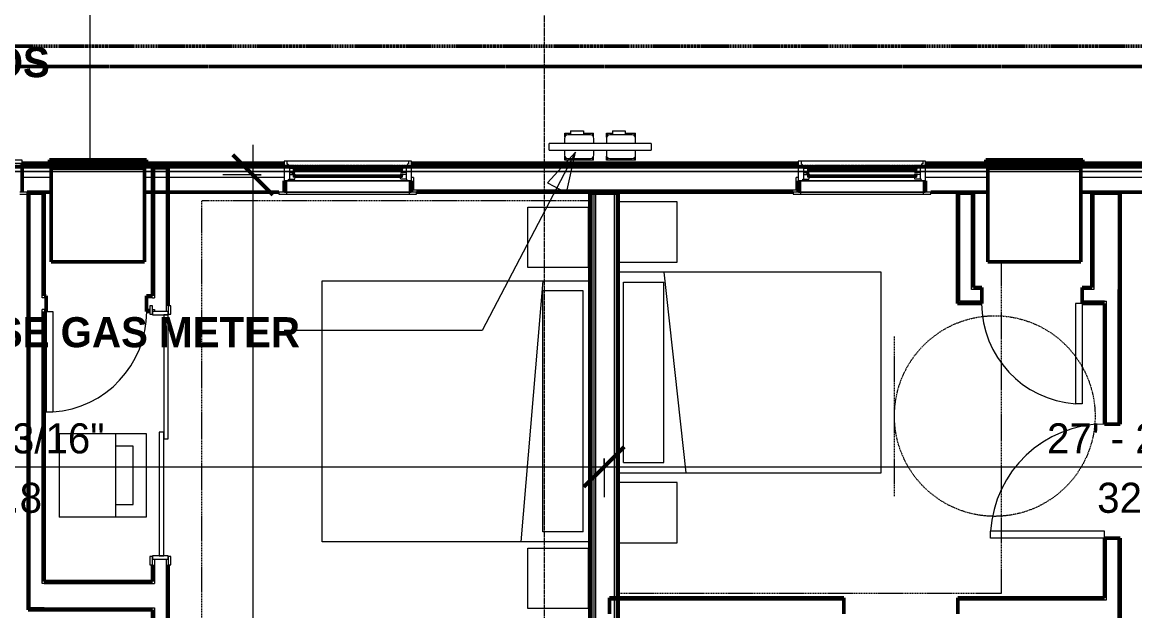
# Model space of a CAD drawing. Header units: inches. Extents: x -4266 to -1814, y 9706 to 12441.
# Drawn here: x -3637.5 to -3304.8, y 11955.9 to 12131.8 of the extents above; entities that cross this region are included whole.
import ezdxf

# ---------------------------------------------------------------- set-up
doc = ezdxf.new("R2010")
doc.units = ezdxf.units.IN
doc.header["$MEASUREMENT"] = 0
for name, pattern in [('Dash', [0.25, 0.125, -0.125]), ('Dash 1_16_', [0.125, 0.0625, -0.0625]), ('Double Dash 3_8_', [1, 0.375, -0.125, 0.125, -0.125, 0.125, -0.125]), ('Grid Line 1_2_', [0.875, 0.5, -0.125, 0.125, -0.125])]:
    doc.linetypes.add(name, pattern=pattern)
for name, color, linetype, lineweight in [('A-ANNO-DIMS', 211, 'Continuous', 9), ('A-ANNO-DIMS-96', 211, 'Continuous', 9), ('A-ANNO-NOTE', 131, 'Continuous', 9), ('A-DOOR-1', 7, 'Continuous', 9), ('A-DOOR-2', 50, 'Continuous', 20), ('A-DOOR-FRAM-1', 50, 'Continuous', 20), ('A-DOOR-FRAM-2', 7, 'Continuous', 9), ('A-FLOR-2', 10, 'Continuous', 13), ('A-GENM-2', 7, 'Continuous', 9), ('A-GENM-3', 250, 'Continuous', 50), ('A-GENM-HDLN-1', 7, 'Dash', 9), ('A-GLAZ-1', 7, 'Continuous', 9), ('A-GLAZ-2', 50, 'Continuous', 20), ('A-WALL', 113, 'Continuous', 13), ('A-WALL-3', 250, 'Continuous', 50), ('A-WALL-4', 10, 'Continuous', 13), ('C-PROP-LINE-1', 250, 'Double Dash 3_8_', 50), ('C-PROP-LINE-2', 91, 'Dash 1_16_', 50), ('G-ANNO-TEXT', 231, 'Continuous', 9), ('I-FURN-1', 7, 'Continuous', 9), ('I-FURN-HDLN-1', 7, 'Dash', 9), ('I-WALL-3', 2, 'Continuous', 50), ('P-SANR-FIXT-2', 7, 'Continuous', 9), ('Q-SPCQ-2', 7, 'Continuous', 9), ('S-GRID-1', 1, 'Grid Line 1_2_', 9)]:
    doc.layers.add(name, color=color, linetype=linetype, lineweight=lineweight)
doc.styles.add('Century Gothic', font='ufonts.com_century-gothic.ttf', dxfattribs={"height": 9})
doc.styles.add('Century Gothic_B', font='GOTHICB.TTF', dxfattribs={"height": 9})
doc.dimstyles.new('OD__1_16__Tol__', dxfattribs={"dimscale": 12, "dimtxt": 9.397514, "dimasz": 1, "dimexe": 0.75, "dimexo": 0.5, "dimgap": 0.125, "dimtad": 1, "dimdec": 4, "dimrnd": 0.0625, "dimzin": 3, "dimdsep": 46, "dimlunit": 4, "dimtxsty": 'Century Gothic', "dimblk1": 'OBLIQUE', "dimblk2": 'OBLIQUE', "dimsah": 1, "dimcen": 0.09, "dimdle": 0.75, "dimazin": 0, "dimtfac": 1, "dimtdec": 4, "dimtix": 1, "dimtmove": 0, "dimatfit": 3, "dimfxl": 1, "dimtvp": 1, "dimtfill": 1, "dimfrac": 2, "dimtolj": 1, "dimtzin": 0, "dimarcsym": 2})

# ---------------------------------------------------------------- blocks, each defined once
blk = doc.blocks.new('DIMBLOCK18-FLOOR PLAN - 1ST FLOOR')
at = {"layer": 'A-ANNO-DIMS-96', "lineweight": 50}
for p, q in [((-4038.48, 12087.19), (-4044.48, 12093.19)), ((-4038.48, 12087.19), (-4032.48, 12081.19)), ((-4038.48, 11782.99), (-4044.48, 11788.99)), ((-4038.48, 11782.99), (-4032.48, 11776.99))]:
    blk.add_line(p, q, dxfattribs=at)
at = {"layer": 'A-ANNO-DIMS-96'}
for p, q in [((-2526.32, 12087.19), (-4047.48, 12087.19)), ((-4038.48, 11782.99), (-4038.48, 12087.19)), ((-4038.48, 12087.19), (-2526.32, 12087.19)), ((-3753.32, 11782.99), (-4047.48, 11782.99)), ((-4038.48, 11782.99), (-3753.32, 11782.99))]:
    blk.add_line(p, q, dxfattribs=at)
at = {"layer": 'A-ANNO-DIMS-96', "color": 0, "char_height": 9, "attachment_point": 1, "rotation": 90, "line_spacing_factor": 0.984502, "style": 'Century Gothic', "bg_fill": 3, "box_fill_scale": 1.25, "bg_fill_color": 256, "bg_fill_true_color": 13158600, "bg_fill_transparency": 0}
for s, insert, width in [('25\' - 4 3/16"', (-4051.52, 11900.86), 82.1611), ('304.2', (-4033.75, 11919.35), 37.7691)]:
    blk.add_mtext(s, dxfattribs=dict(at, insert=insert, width=width))
blk = doc.blocks.new('_Oblique')
at = {"color": 0, "linetype": 'ByBlock', "lineweight": -2}
blk.add_line((-0.5, -0.5), (0.5, 0.5), dxfattribs=at)
blk = doc.blocks.new('DIMBLOCK21-FLOOR PLAN - 1ST FLOOR')
at = {"layer": 'A-ANNO-DIMS-96'}
for p, q in [((-3568.52, 12095.19), (-3568.52, 11270.79)), ((-3566.04, 12086.19), (-3577.52, 12086.19)), ((-3568.52, 12086.19), (-3566.04, 12086.19)), ((-3566.04, 11279.79), (-3577.52, 11279.79)), ((-3568.52, 11279.79), (-3566.04, 11279.79))]:
    blk.add_line(p, q, dxfattribs=at)
at = {"layer": 'A-ANNO-DIMS-96', "lineweight": 50}
for p, q in [((-3568.52, 12086.19), (-3574.52, 12092.19)), ((-3568.52, 12086.19), (-3562.52, 12080.19)), ((-3568.52, 11279.79), (-3574.52, 11285.79)), ((-3568.52, 11279.79), (-3562.52, 11273.79))]:
    blk.add_line(p, q, dxfattribs=at)
at = {"layer": 'A-ANNO-DIMS-96', "color": 0, "char_height": 9, "attachment_point": 1, "rotation": 90, "line_spacing_factor": 0.984502, "style": 'Century Gothic', "bg_fill": 3, "box_fill_scale": 1.25, "bg_fill_color": 256, "bg_fill_true_color": 13158600, "bg_fill_transparency": 0}
for s, insert, width in [('67\' - 2 3/8"', (-3581.56, 11652.26), 73.7481), ('806.4', (-3563.79, 11667.25), 37.7691)]:
    blk.add_mtext(s, dxfattribs=dict(at, insert=insert, width=width))
blk = doc.blocks.new('DIMBLOCK32-FLOOR PLAN - 1ST FLOOR')
at = {"layer": 'A-ANNO-DIMS-96', "lineweight": 50}
for p, q in [((-3828.32, 11998.88), (-3822.32, 12004.88)), ((-3463.52, 11998.88), (-3457.52, 12004.88)), ((-3828.32, 11998.88), (-3834.32, 11992.88)), ((-3463.52, 11998.88), (-3469.52, 11992.88))]:
    blk.add_line(p, q, dxfattribs=at)
at = {"layer": 'A-ANNO-DIMS-96'}
for p, q in [((-3828.32, 12001.37), (-3828.32, 11989.88)), ((-3828.32, 11998.88), (-3828.32, 12001.37)), ((-3463.52, 12001.37), (-3463.52, 11989.88)), ((-3463.52, 11998.88), (-3463.52, 12001.37)), ((-3837.32, 11998.88), (-3463.52, 11998.88))]:
    blk.add_line(p, q, dxfattribs=at)
at = {"layer": 'A-ANNO-DIMS-96', "color": 0, "char_height": 9, "attachment_point": 1, "line_spacing_factor": 0.984502, "style": 'Century Gothic', "bg_fill": 3, "box_fill_scale": 1.25, "bg_fill_color": 256, "bg_fill_true_color": 13158600, "bg_fill_transparency": 0}
for s, insert, width in [('30\' - 4 13/16"', (-3683.66, 12011.92), 90.5741), ('364.8', (-3661.66, 11994.15), 37.7691)]:
    blk.add_mtext(s, dxfattribs=dict(at, insert=insert, width=width))
blk = doc.blocks.new('DIMBLOCK33-FLOOR PLAN - 1ST FLOOR')
at = {"layer": 'A-ANNO-DIMS-96', "lineweight": 50}
for p, q in [((-3463.52, 11998.88), (-3457.52, 12004.88)), ((-3137.12, 11998.88), (-3131.12, 12004.88)), ((-3463.52, 11998.88), (-3469.52, 11992.88)), ((-3137.12, 11998.88), (-3143.12, 11992.88))]:
    blk.add_line(p, q, dxfattribs=at)
at = {"layer": 'A-ANNO-DIMS-96'}
for p, q in [((-3463.52, 12001.37), (-3463.52, 11989.88)), ((-3463.52, 11998.88), (-3463.52, 12001.37)), ((-3137.12, 12001.37), (-3137.12, 11989.88)), ((-3137.12, 11998.88), (-3137.12, 12001.37)), ((-3463.52, 11998.88), (-3137.12, 11998.88))]:
    blk.add_line(p, q, dxfattribs=at)
at = {"layer": 'A-ANNO-DIMS-96', "color": 0, "char_height": 9, "attachment_point": 1, "line_spacing_factor": 0.984502, "style": 'Century Gothic', "bg_fill": 3, "box_fill_scale": 1.25, "bg_fill_color": 256, "bg_fill_true_color": 13158600, "bg_fill_transparency": 0}
for s, insert, width in [('27\' - 2 3/8"', (-3331.05, 12011.92), 73.7481), ('326.4', (-3316.06, 11994.15), 37.7691)]:
    blk.add_mtext(s, dxfattribs=dict(at, insert=insert, width=width))

msp = doc.modelspace()

# ---------------------------------------------------------------- linework, layer by layer
at = {"layer": 'A-GENM-2'}
msp.add_line((-3449.44346, 12095.63078), (-3479.94222, 12095.63078), dxfattribs=at)
at = {"layer": 'A-WALL'}
for p, q in [((-3467.14874, 12080.6894), (-3467.14874, 11827.9894)), ((-3466.52374, 12080.6894), (-3466.52374, 11842.4894)), ((-3466.02374, 12080.6894), (-3466.02374, 11842.4894)), ((-3460.52374, 12080.6894), (-3460.52374, 11845.7394)), ((-3459.89874, 12080.6894), (-3459.89874, 11845.7394))]:
    msp.add_line(p, q, dxfattribs=at)
at = {"layer": 'C-PROP-LINE-1'}
msp.add_line((-3869.44796, 12124.68951), (-1910.89642, 12124.68951), dxfattribs=at)
at = {"layer": 'C-PROP-LINE-2'}
msp.add_line((-2636.92374, 12118.5894), (-3860.72374, 12118.5894), dxfattribs=at)
at = {"layer": 'I-WALL-3'}
for p, q in [((-3459.27374, 12080.6894), (-3467.77374, 12080.6894)), ((-3467.77374, 12080.6894), (-3467.77374, 11827.9894)), ((-3459.27374, 11846.3644), (-3459.27374, 12080.6894))]:
    msp.add_line(p, q, dxfattribs=at)
at = {"layer": 'Q-SPCQ-2'}
for p, q in [((-3475.25869, 12098.63078), (-3475.25869, 12097.44863)), ((-3475.25869, 12098.63078), (-3475.25786, 12098.63078)), ((-3475.25786, 12098.63078), (-3474.86404, 12098.63078)), ((-3475.25786, 12097.45063), (-3475.25786, 12098.63078)), ((-3474.86404, 12098.63078), (-3473.49531, 12098.63078)), ((-3474.86404, 12097.96088), (-3474.86404, 12098.63078)), ((-3467.56722, 12098.13078), (-3474.31722, 12098.13078)), ((-3473.49094, 12099.38078), (-3469.6435, 12099.38078)), ((-3473.49094, 12099.38078), (-3473.49094, 12098.13078)), ((-3469.6435, 12099.38078), (-3469.6435, 12098.13078)), ((-3469.6435, 12098.63078), (-3468.88536, 12098.63078)), ((-3468.88536, 12098.63078), (-3466.88619, 12098.63078)), ((-3466.88619, 12098.63078), (-3466.62657, 12098.63078)), ((-3466.88619, 12097.8579), (-3466.88619, 12098.63078)), ((-3466.62657, 12098.63078), (-3466.62574, 12098.63078)), ((-3466.62657, 12097.45063), (-3466.62657, 12098.63078)), ((-3466.62574, 12097.44863), (-3466.62574, 12098.63078)), ((-3462.75994, 12098.63078), (-3462.75994, 12097.44863)), ((-3462.75994, 12098.63078), (-3462.75911, 12098.63078)), ((-3462.75911, 12098.63078), (-3462.36529, 12098.63078)), ((-3462.75911, 12097.45063), (-3462.75911, 12098.63078)), ((-3462.36529, 12098.63078), (-3460.99656, 12098.63078)), ((-3462.36529, 12097.96088), (-3462.36529, 12098.63078)), ((-3455.06846, 12098.13078), (-3461.81846, 12098.13078)), ((-3460.99218, 12099.38078), (-3457.14474, 12099.38078)), ((-3460.99218, 12099.38078), (-3460.99218, 12098.13078)), ((-3457.14474, 12099.38078), (-3457.14474, 12098.13078)), ((-3457.14474, 12098.63078), (-3456.3866, 12098.63078)), ((-3456.3866, 12098.63078), (-3454.38744, 12098.63078)), ((-3454.38744, 12098.63078), (-3454.12782, 12098.63078)), ((-3454.38744, 12097.8579), (-3454.38744, 12098.63078)), ((-3454.12782, 12098.63078), (-3454.12699, 12098.63078)), ((-3454.12782, 12097.45063), (-3454.12782, 12098.63078)), ((-3454.12699, 12097.44863), (-3454.12699, 12098.63078)), ((-3475.31722, 12097.13078), (-3475.31722, 12095.62764)), ((-3466.56722, 12095.63078), (-3466.56722, 12097.13078)), ((-3462.81846, 12097.13078), (-3462.81846, 12095.63078)), ((-3454.06846, 12095.63078), (-3454.06846, 12097.13078))]:
    msp.add_line(p, q, dxfattribs=at)
for centre, start, end in [((-3474.31722, 12097.13078), 90, 180), ((-3467.56722, 12097.13078), 0, 90), ((-3461.81846, 12097.13078), 90, 180), ((-3455.06846, 12097.13078), 0, 90)]:
    msp.add_arc(centre, 1, start, end, dxfattribs=at)

# ---------------------------------------------------------------- texts
at = {"layer": 'A-ANNO-NOTE', "insert": (-3722.83509, 12124.41167), "char_height": 9, "width": 108.474, "attachment_point": 1, "style": 'Century Gothic_B'}
msp.add_mtext('RAISED PATIOS', dxfattribs=at)

# ---------------------------------------------------------------- next in the draw order: dimensions: what is measured, and where the dimension line sits
at = {"layer": 'A-ANNO-DIMS'}
dim = msp.add_linear_dim(base=(-4038.48434, 12087.1894), p1=(-3747.32374, 11782.9894), p2=(-2520.32374, 12087.1894), angle=90, dimstyle='OD__1_16__Tol__', override={"dimpost": '<>\\X', "dimfxl": 1264.146605}, dxfattribs=at)
dim.commit()
dim.dimension.update_dxf_attribs({"geometry": 'DIMBLOCK18-FLOOR PLAN - 1ST FLOOR', "text_midpoint": (-4038.48434, 11935.0894)})

# ---------------------------------------------------------------- next in the draw order: linework, layer by layer
at = {"layer": 'A-DOOR-1'}
for p, q in [((-3598.54874, 12047.0644), (-3599.29874, 12047.0644)), ((-3599.29874, 12047.0644), (-3599.29874, 12044.5644)), ((-3599.29874, 12044.5644), (-3598.54874, 12044.5644)), ((-3598.54874, 12044.5644), (-3598.54874, 12047.0644)), ((-3593.04874, 12047.0644), (-3593.79874, 12047.0644)), ((-3593.79874, 12047.0644), (-3593.79874, 12044.5644)), ((-3593.79874, 12044.5644), (-3593.04874, 12044.5644)), ((-3593.04874, 12044.5644), (-3593.04874, 12047.0644)), ((-3598.54874, 11972.0644), (-3599.29874, 11972.0644)), ((-3599.29874, 11972.0644), (-3599.29874, 11969.5644)), ((-3598.54874, 11969.5644), (-3598.54874, 11972.0644)), ((-3593.04874, 11972.0644), (-3593.79874, 11972.0644)), ((-3593.79874, 11972.0644), (-3593.79874, 11969.5644)), ((-3593.04874, 11969.5644), (-3593.04874, 11972.0644)), ((-3599.29874, 11969.5644), (-3598.54874, 11969.5644)), ((-3593.79874, 11969.5644), (-3593.04874, 11969.5644))]:
    msp.add_line(p, q, dxfattribs=at)
msp.add_arc((-3320.54874, 12047.7894), 30.06659, 180, 266.1859252, dxfattribs=at)
at = {"layer": 'A-DOOR-2'}
for p, q in [((-3630.29874, 12045.3144), (-3628.29874, 12045.3144)), ((-3322.54874, 12047.7894), (-3322.54874, 12017.7894)), ((-3320.54874, 12047.7894), (-3322.54874, 12047.7894)), ((-3320.54874, 12047.7894), (-3320.54874, 12017.7894)), ((-3593.79874, 12044.3144), (-3595.17374, 12044.3144)), ((-3320.54874, 12017.7894), (-3322.54874, 12017.7894)), ((-3313.92374, 11979.61792), (-3347.93157, 11979.61792)), ((-3347.93157, 11977.61792), (-3347.93157, 11979.61792)), ((-3313.92374, 11977.61792), (-3313.92374, 11979.61792)), ((-3313.92374, 11977.61792), (-3347.93157, 11977.61792)), ((-3596.54874, 11972.3144), (-3595.17374, 11972.3144))]:
    msp.add_line(p, q, dxfattribs=at)
at = {"layer": 'A-DOOR-FRAM-1'}
for p, q in [((-3637.46124, 12090.59565), (-3673.58624, 12090.59565)), ((-3637.46124, 12089.6894), (-3637.46124, 12090.59565)), ((-3635.83624, 12088.9394), (-3637.46124, 12088.9394)), ((-3637.58624, 12084.3769), (-3637.46124, 12084.3769)), ((-3593.79874, 12045.3144), (-3598.54874, 12045.3144)), ((-3598.54874, 12045.3144), (-3598.54874, 12044.3144)), ((-3593.79874, 12044.3144), (-3593.79874, 12045.3144)), ((-3598.54874, 12044.3144), (-3593.79874, 12044.3144)), ((-3593.79874, 11972.3144), (-3598.54874, 11972.3144)), ((-3598.54874, 11972.3144), (-3598.54874, 11971.3144)), ((-3598.54874, 11971.3144), (-3593.79874, 11971.3144)), ((-3593.79874, 11971.3144), (-3593.79874, 11972.3144))]:
    msp.add_line(p, q, dxfattribs=at)
at = {"layer": 'A-DOOR-FRAM-2'}
for p, q in [((-3635.96124, 12081.0644), (-3638.21124, 12081.0644)), ((-3635.96124, 12080.4394), (-3635.96124, 12081.0644)), ((-3638.21124, 12080.4394), (-3635.96124, 12080.4394))]:
    msp.add_line(p, q, dxfattribs=at)
at = {"layer": 'A-FLOR-2'}
msp.add_line((-3617.12374, 12090.6894), (-3617.12374, 12143.7894), dxfattribs=at)
at = {"layer": 'A-GENM-2'}
for p, q in [((-3479.94222, 12094.63078), (-3479.94222, 12095.63078)), ((-3479.94222, 12093.63078), (-3479.94222, 12094.63078)), ((-3449.44346, 12095.63078), (-3449.44346, 12094.63078)), ((-3449.44346, 12094.63078), (-3449.44346, 12093.63078)), ((-3479.94222, 12093.63078), (-3449.44346, 12093.63078))]:
    msp.add_line(p, q, dxfattribs=at)
at = {"layer": 'A-GENM-3'}
for p, q in [((-3628.79874, 12090.6894), (-3629.36124, 12090.6894)), ((-3629.36124, 12090.6894), (-3629.36124, 12089.6894)), ((-3629.36124, 12089.6894), (-3628.79874, 12089.6894)), ((-3600.92374, 12090.6894), (-3628.79874, 12090.6894)), ((-3628.79874, 12090.6894), (-3628.79874, 12089.6894)), ((-3628.79874, 12089.6894), (-3628.79874, 12090.6894)), ((-3628.79874, 12089.6894), (-3600.92374, 12089.6894)), ((-3628.79874, 12089.6894), (-3628.79874, 12060.2519)), ((-3628.36124, 12089.6894), (-3628.79874, 12089.6894)), ((-3628.36124, 12088.6894), (-3628.36124, 12089.6894)), ((-3625.56436, 12088.6894), (-3628.36124, 12088.6894)), ((-3625.06436, 12089.6894), (-3625.56436, 12089.6894)), ((-3625.56436, 12089.6894), (-3625.56436, 12088.6894)), ((-3625.06436, 12088.6894), (-3625.06436, 12089.6894)), ((-3622.07999, 12088.6894), (-3625.06436, 12088.6894)), ((-3621.57999, 12089.6894), (-3622.07999, 12089.6894)), ((-3622.07999, 12089.6894), (-3622.07999, 12088.6894)), ((-3621.57999, 12088.6894), (-3621.57999, 12089.6894)), ((-3618.59561, 12088.6894), (-3621.57999, 12088.6894)), ((-3618.09561, 12089.6894), (-3618.59561, 12089.6894)), ((-3618.59561, 12089.6894), (-3618.59561, 12088.6894)), ((-3618.09561, 12088.6894), (-3618.09561, 12089.6894)), ((-3615.11124, 12088.6894), (-3618.09561, 12088.6894)), ((-3614.61124, 12089.6894), (-3615.11124, 12089.6894)), ((-3615.11124, 12089.6894), (-3615.11124, 12088.6894)), ((-3614.61124, 12088.6894), (-3614.61124, 12089.6894)), ((-3611.62686, 12088.6894), (-3614.61124, 12088.6894)), ((-3611.12686, 12089.6894), (-3611.62686, 12089.6894)), ((-3611.62686, 12089.6894), (-3611.62686, 12088.6894)), ((-3611.12686, 12088.6894), (-3611.12686, 12089.6894)), ((-3608.14249, 12088.6894), (-3611.12686, 12088.6894)), ((-3607.64249, 12089.6894), (-3608.14249, 12089.6894)), ((-3608.14249, 12089.6894), (-3608.14249, 12088.6894)), ((-3607.64249, 12088.6894), (-3607.64249, 12089.6894)), ((-3604.65811, 12088.6894), (-3607.64249, 12088.6894)), ((-3604.15811, 12089.6894), (-3604.65811, 12089.6894)), ((-3604.65811, 12089.6894), (-3604.65811, 12088.6894)), ((-3604.15811, 12088.6894), (-3604.15811, 12089.6894)), ((-3601.36124, 12088.6894), (-3604.15811, 12088.6894)), ((-3600.92374, 12089.6894), (-3601.36124, 12089.6894)), ((-3601.36124, 12089.6894), (-3601.36124, 12088.6894)), ((-3600.92374, 12089.6894), (-3600.92374, 12090.6894)), ((-3600.36124, 12090.6894), (-3600.92374, 12090.6894)), ((-3600.92374, 12090.6894), (-3600.92374, 12089.6894)), ((-3600.92374, 12089.6894), (-3600.36124, 12089.6894)), ((-3600.92374, 12060.2519), (-3600.92374, 12089.6894)), ((-3600.36124, 12089.6894), (-3600.36124, 12090.6894)), ((-3348.79874, 12090.6894), (-3349.36124, 12090.6894)), ((-3349.36124, 12090.6894), (-3349.36124, 12089.6894)), ((-3349.36124, 12089.6894), (-3348.79874, 12089.6894)), ((-3320.92374, 12090.6894), (-3348.79874, 12090.6894)), ((-3348.79874, 12090.6894), (-3348.79874, 12089.6894)), ((-3348.79874, 12089.6894), (-3348.79874, 12090.6894)), ((-3348.79874, 12089.6894), (-3320.92374, 12089.6894)), ((-3348.79874, 12089.6894), (-3348.79874, 12060.2519)), ((-3348.36124, 12089.6894), (-3348.79874, 12089.6894)), ((-3348.36124, 12088.6894), (-3348.36124, 12089.6894)), ((-3345.56436, 12088.6894), (-3348.36124, 12088.6894)), ((-3345.06436, 12089.6894), (-3345.56436, 12089.6894)), ((-3345.56436, 12089.6894), (-3345.56436, 12088.6894)), ((-3345.06436, 12088.6894), (-3345.06436, 12089.6894)), ((-3342.07999, 12088.6894), (-3345.06436, 12088.6894)), ((-3341.57999, 12089.6894), (-3342.07999, 12089.6894)), ((-3342.07999, 12089.6894), (-3342.07999, 12088.6894)), ((-3341.57999, 12088.6894), (-3341.57999, 12089.6894)), ((-3338.59561, 12088.6894), (-3341.57999, 12088.6894)), ((-3338.09561, 12089.6894), (-3338.59561, 12089.6894)), ((-3338.59561, 12089.6894), (-3338.59561, 12088.6894)), ((-3338.09561, 12088.6894), (-3338.09561, 12089.6894)), ((-3335.11124, 12088.6894), (-3338.09561, 12088.6894)), ((-3334.61124, 12089.6894), (-3335.11124, 12089.6894)), ((-3335.11124, 12089.6894), (-3335.11124, 12088.6894)), ((-3334.61124, 12088.6894), (-3334.61124, 12089.6894)), ((-3331.62686, 12088.6894), (-3334.61124, 12088.6894)), ((-3331.12686, 12089.6894), (-3331.62686, 12089.6894)), ((-3331.62686, 12089.6894), (-3331.62686, 12088.6894)), ((-3331.12686, 12088.6894), (-3331.12686, 12089.6894)), ((-3328.14249, 12088.6894), (-3331.12686, 12088.6894)), ((-3327.64249, 12089.6894), (-3328.14249, 12089.6894)), ((-3328.14249, 12089.6894), (-3328.14249, 12088.6894)), ((-3327.64249, 12088.6894), (-3327.64249, 12089.6894)), ((-3324.65811, 12088.6894), (-3327.64249, 12088.6894)), ((-3324.15811, 12089.6894), (-3324.65811, 12089.6894)), ((-3324.65811, 12089.6894), (-3324.65811, 12088.6894)), ((-3324.15811, 12088.6894), (-3324.15811, 12089.6894)), ((-3321.36124, 12088.6894), (-3324.15811, 12088.6894)), ((-3320.92374, 12089.6894), (-3321.36124, 12089.6894)), ((-3321.36124, 12089.6894), (-3321.36124, 12088.6894)), ((-3320.92374, 12089.6894), (-3320.92374, 12090.6894)), ((-3320.36124, 12090.6894), (-3320.92374, 12090.6894)), ((-3320.92374, 12090.6894), (-3320.92374, 12089.6894)), ((-3320.92374, 12089.6894), (-3320.36124, 12089.6894)), ((-3320.92374, 12060.2519), (-3320.92374, 12089.6894)), ((-3320.36124, 12089.6894), (-3320.36124, 12090.6894)), ((-3628.79874, 12060.2519), (-3600.92374, 12060.2519)), ((-3348.79874, 12060.2519), (-3320.92374, 12060.2519))]:
    msp.add_line(p, q, dxfattribs=at)
at = {"layer": 'A-GLAZ-1'}
for p, q in [((-3523.84327, 12088.0019), (-3524.43702, 12088.0019)), ((-3524.31202, 12088.0019), (-3524.31202, 12087.6269)), ((-3402.70342, 12088.0019), (-3402.10967, 12088.0019)), ((-3402.23467, 12088.0019), (-3402.23467, 12087.6269)), ((-3402.10967, 12088.1269), (-3370.71124, 12088.1269)), ((-3402.10967, 12088.0019), (-3370.71124, 12088.0019)), ((-3370.11749, 12088.0019), (-3370.71124, 12088.0019)), ((-3370.58624, 12088.0019), (-3370.58624, 12087.6269)), ((-3523.84327, 12087.6269), (-3524.43702, 12087.6269)), ((-3523.84327, 12086.0644), (-3524.43702, 12086.0644)), ((-3523.84327, 12085.6894), (-3524.43702, 12085.6894)), ((-3524.31202, 12086.0644), (-3524.31202, 12085.6894)), ((-3521.81202, 12084.4394), (-3521.81202, 12081.0644)), ((-3521.18702, 12081.0644), (-3521.18702, 12084.4394)), ((-3367.46124, 12084.4394), (-3405.35967, 12084.4394)), ((-3405.35967, 12084.4394), (-3405.35967, 12081.0644)), ((-3404.73467, 12084.4394), (-3404.73467, 12081.0644)), ((-3402.70342, 12087.6269), (-3402.10967, 12087.6269)), ((-3402.70342, 12086.0644), (-3402.10967, 12086.0644)), ((-3402.70342, 12085.6894), (-3402.10967, 12085.6894)), ((-3402.23467, 12086.0644), (-3402.23467, 12085.6894)), ((-3402.10967, 12087.6269), (-3370.71124, 12087.6269)), ((-3402.10967, 12087.5019), (-3370.71124, 12087.5019)), ((-3402.10967, 12086.1894), (-3370.71124, 12086.1894)), ((-3402.10967, 12086.0644), (-3370.71124, 12086.0644)), ((-3402.10967, 12085.6894), (-3370.71124, 12085.6894)), ((-3402.10967, 12085.5644), (-3370.71124, 12085.5644)), ((-3370.11749, 12087.6269), (-3370.71124, 12087.6269)), ((-3370.11749, 12086.0644), (-3370.71124, 12086.0644)), ((-3370.11749, 12085.6894), (-3370.71124, 12085.6894)), ((-3370.58624, 12086.0644), (-3370.58624, 12085.6894)), ((-3368.08624, 12084.4394), (-3368.08624, 12081.0644)), ((-3367.46124, 12081.0644), (-3367.46124, 12084.4394)), ((-3521.81202, 12081.0644), (-3521.81202, 12080.4394)), ((-3519.56202, 12080.4394), (-3519.56202, 12081.0644)), ((-3365.83624, 12081.0644), (-3406.98467, 12081.0644)), ((-3406.98467, 12081.0644), (-3406.98467, 12080.4394)), ((-3405.35967, 12081.0644), (-3367.46124, 12081.0644)), ((-3404.73467, 12081.0644), (-3404.73467, 12080.4394)), ((-3368.08624, 12081.0644), (-3368.08624, 12080.4394)), ((-3365.83624, 12080.4394), (-3365.83624, 12081.0644)), ((-3406.98467, 12080.4394), (-3365.83624, 12080.4394))]:
    msp.add_line(p, q, dxfattribs=at)
at = {"layer": 'A-GLAZ-2'}
for p, q in [((-3524.28077, 12088.47065), (-3524.43389, 12088.1269)), ((-3524.43389, 12088.1269), (-3523.56202, 12088.1269)), ((-3524.28077, 12088.47065), (-3523.56202, 12088.47065)), ((-3523.84327, 12088.1269), (-3523.84327, 12087.5019)), ((-3523.56202, 12088.1269), (-3523.56202, 12088.47065)), ((-3522.71827, 12088.2519), (-3523.56202, 12088.2519)), ((-3522.99952, 12088.6894), (-3522.99952, 12088.2519)), ((-3522.53077, 12088.6894), (-3522.99952, 12088.6894)), ((-3522.71827, 12088.2519), (-3522.71827, 12084.9394)), ((-3522.2117, 12089.5019), (-3522.53077, 12088.6894)), ((-3521.93702, 12089.5019), (-3522.2117, 12089.5019)), ((-3521.93702, 12090.3144), (-3521.93702, 12089.5019)), ((-3521.12452, 12084.4394), (-3521.12452, 12090.3144)), ((-3521.12452, 12088.9394), (-3519.62452, 12088.9394)), ((-3405.42217, 12088.9394), (-3406.92217, 12088.9394)), ((-3367.39874, 12090.3144), (-3405.42217, 12090.3144)), ((-3405.42217, 12090.3144), (-3405.42217, 12084.4394)), ((-3404.60967, 12090.3144), (-3404.60967, 12089.5019)), ((-3404.60967, 12089.5019), (-3404.33499, 12089.5019)), ((-3404.33499, 12089.5019), (-3404.01592, 12088.6894)), ((-3404.01592, 12088.6894), (-3403.54717, 12088.6894)), ((-3403.82842, 12088.2519), (-3402.98467, 12088.2519)), ((-3403.82842, 12088.2519), (-3403.82842, 12084.9394)), ((-3403.54717, 12088.6894), (-3403.54717, 12088.2519)), ((-3402.26592, 12088.47065), (-3402.98467, 12088.47065)), ((-3402.98467, 12088.1269), (-3402.98467, 12088.47065)), ((-3402.1128, 12088.1269), (-3402.98467, 12088.1269)), ((-3402.70342, 12088.1269), (-3402.70342, 12087.5019)), ((-3402.26592, 12088.47065), (-3402.1128, 12088.1269)), ((-3370.55499, 12088.47065), (-3370.70811, 12088.1269)), ((-3370.70811, 12088.1269), (-3369.83624, 12088.1269)), ((-3370.55499, 12088.47065), (-3369.83624, 12088.47065)), ((-3370.11749, 12088.1269), (-3370.11749, 12087.5019)), ((-3369.83624, 12088.1269), (-3369.83624, 12088.47065)), ((-3368.99249, 12088.2519), (-3369.83624, 12088.2519)), ((-3369.27374, 12088.6894), (-3369.27374, 12088.2519)), ((-3368.80499, 12088.6894), (-3369.27374, 12088.6894)), ((-3368.99249, 12088.2519), (-3368.99249, 12084.9394)), ((-3368.48592, 12089.5019), (-3368.80499, 12088.6894)), ((-3368.21124, 12089.5019), (-3368.48592, 12089.5019)), ((-3368.21124, 12090.3144), (-3368.21124, 12089.5019)), ((-3367.39874, 12084.4394), (-3367.39874, 12090.3144)), ((-3367.39874, 12088.9394), (-3365.89874, 12088.9394)), ((-3524.43702, 12087.5019), (-3523.84327, 12087.5019)), ((-3524.28077, 12086.8769), (-3524.43702, 12087.5019)), ((-3524.43702, 12085.5644), (-3523.84327, 12085.5644)), ((-3524.28077, 12084.9394), (-3524.43702, 12085.5644)), ((-3524.28077, 12086.53315), (-3524.43389, 12086.1894)), ((-3524.43389, 12086.1894), (-3523.56202, 12086.1894)), ((-3522.71827, 12086.8769), (-3524.28077, 12086.8769)), ((-3524.28077, 12086.53315), (-3523.56202, 12086.53315)), ((-3522.46827, 12084.9394), (-3524.28077, 12084.9394)), ((-3523.84327, 12086.1894), (-3523.84327, 12085.5644)), ((-3523.56202, 12086.1894), (-3523.56202, 12086.53315)), ((-3522.71827, 12086.3144), (-3523.56202, 12086.3144)), ((-3522.46827, 12084.71956), (-3522.46827, 12084.9394)), ((-3522.46827, 12084.71956), (-3522.13439, 12084.4394)), ((-3405.42217, 12084.4394), (-3367.39874, 12084.4394)), ((-3404.07842, 12084.71956), (-3404.41231, 12084.4394)), ((-3404.07842, 12084.71956), (-3404.07842, 12084.9394)), ((-3404.07842, 12084.9394), (-3402.26592, 12084.9394)), ((-3403.82842, 12086.8769), (-3402.26592, 12086.8769)), ((-3403.82842, 12086.3144), (-3402.98467, 12086.3144)), ((-3402.26592, 12086.53315), (-3402.98467, 12086.53315)), ((-3402.98467, 12086.1894), (-3402.98467, 12086.53315)), ((-3402.1128, 12086.1894), (-3402.98467, 12086.1894)), ((-3402.10967, 12087.5019), (-3402.70342, 12087.5019)), ((-3402.70342, 12086.1894), (-3402.70342, 12085.5644)), ((-3402.10967, 12085.5644), (-3402.70342, 12085.5644)), ((-3402.26592, 12086.8769), (-3402.10967, 12087.5019)), ((-3402.26592, 12086.53315), (-3402.1128, 12086.1894)), ((-3402.26592, 12084.9394), (-3402.10967, 12085.5644)), ((-3370.71124, 12087.5019), (-3370.11749, 12087.5019)), ((-3370.55499, 12086.8769), (-3370.71124, 12087.5019)), ((-3370.71124, 12085.5644), (-3370.11749, 12085.5644)), ((-3370.55499, 12084.9394), (-3370.71124, 12085.5644)), ((-3370.55499, 12086.53315), (-3370.70811, 12086.1894)), ((-3370.70811, 12086.1894), (-3369.83624, 12086.1894)), ((-3368.99249, 12086.8769), (-3370.55499, 12086.8769)), ((-3370.55499, 12086.53315), (-3369.83624, 12086.53315)), ((-3368.74249, 12084.9394), (-3370.55499, 12084.9394)), ((-3370.11749, 12086.1894), (-3370.11749, 12085.5644)), ((-3369.83624, 12086.1894), (-3369.83624, 12086.53315)), ((-3368.99249, 12086.3144), (-3369.83624, 12086.3144)), ((-3368.74249, 12084.71956), (-3368.74249, 12084.9394)), ((-3368.74249, 12084.71956), (-3368.4086, 12084.4394))]:
    msp.add_line(p, q, dxfattribs=at)
at = {"layer": 'A-WALL-3'}
for p, q in [((-3637.46124, 12089.6894), (-3637.46124, 12081.0644)), ((-3628.79874, 12081.0644), (-3628.79874, 12088.1894)), ((-3628.79874, 12088.1894), (-3600.92374, 12088.1894)), ((-3600.92374, 12088.1894), (-3600.92374, 12081.0644)), ((-3593.79874, 12088.3144), (-3598.54874, 12088.3144)), ((-3598.54874, 12088.3144), (-3598.54874, 12050.0644)), ((-3593.79874, 12047.0644), (-3593.79874, 12088.3144)), ((-3405.42217, 12089.6894), (-3521.12452, 12089.6894)), ((-3290.53546, 12089.6894), (-3367.39874, 12089.6894)), ((-3348.79874, 12081.0644), (-3348.79874, 12088.1894)), ((-3348.79874, 12088.1894), (-3320.92374, 12088.1894)), ((-3320.92374, 12088.1894), (-3320.92374, 12081.0644)), ((-3521.12452, 12084.4394), (-3521.12452, 12081.0644)), ((-3405.42217, 12081.0644), (-3405.42217, 12084.4394)), ((-3367.39874, 12084.4394), (-3367.39874, 12081.0644)), ((-3635.96124, 12081.0644), (-3628.79874, 12081.0644)), ((-3519.56202, 12081.0644), (-3406.98467, 12081.0644)), ((-3365.83624, 12081.0644), (-3348.79874, 12081.0644)), ((-3320.92374, 12081.0644), (-3292.09796, 12081.0644)), ((-3630.92374, 12080.6894), (-3635.67374, 12080.6894)), ((-3630.92374, 12050.0644), (-3630.92374, 12080.6894)), ((-3357.79874, 12080.6894), (-3357.79874, 12047.7894)), ((-3353.04874, 12080.6894), (-3357.79874, 12080.6894)), ((-3353.04874, 12052.5394), (-3353.04874, 12080.6894)), ((-3309.17374, 12080.6894), (-3317.67374, 12080.6894)), ((-3317.67374, 12080.6894), (-3317.67374, 12052.5394)), ((-3309.17374, 12052.5394), (-3309.17374, 12080.6894)), ((-3350.54874, 12052.5394), (-3353.04874, 12052.5394)), ((-3350.54874, 12047.7894), (-3350.54874, 12052.5394)), ((-3317.67374, 12052.5394), (-3320.54874, 12052.5394)), ((-3320.54874, 12052.5394), (-3320.54874, 12047.7894)), ((-3630.29874, 12050.0644), (-3630.92374, 12050.0644)), ((-3630.29874, 12045.3144), (-3630.29874, 12050.0644)), ((-3598.54874, 12050.0644), (-3600.29874, 12050.0644)), ((-3600.29874, 12050.0644), (-3600.29874, 12045.3144)), ((-3630.92374, 12045.3144), (-3630.29874, 12045.3144)), ((-3600.29874, 12045.3144), (-3599.29874, 12045.3144)), ((-3357.79874, 12047.7894), (-3357.17374, 12047.7894)), ((-3357.17374, 12047.7894), (-3353.04874, 12047.7894)), ((-3353.04874, 12047.7894), (-3350.54874, 12047.7894)), ((-3320.54874, 12047.7894), (-3313.92374, 12047.7894)), ((-3313.92374, 11977.61792), (-3313.92374, 11959.73573)), ((-3309.17374, 11977.61792), (-3313.92374, 11977.61792)), ((-3309.17374, 11959.73573), (-3309.17374, 11977.61792)), ((-3598.54874, 11969.5644), (-3598.54874, 11964.62529)), ((-3593.79874, 11949.50029), (-3593.79874, 11969.5644)), ((-3598.54874, 11964.62529), (-3630.92374, 11964.62529)), ((-3391.77374, 11959.73573), (-3461.89874, 11959.73573)), ((-3461.89874, 11959.73573), (-3461.89874, 11954.98573)), ((-3391.77374, 11954.98573), (-3391.77374, 11959.73573)), ((-3313.92374, 11959.73573), (-3357.77374, 11959.73573)), ((-3357.77374, 11959.73573), (-3357.77374, 11954.98573)), ((-3309.17374, 11920.71276), (-3309.17374, 11959.73573)), ((-3635.67374, 11956.12529), (-3635.04874, 11956.12529)), ((-3635.04874, 11956.12529), (-3630.92374, 11956.12529)), ((-3630.92374, 11956.12529), (-3598.54874, 11956.12529)), ((-3598.54874, 11956.12529), (-3598.54874, 11949.50029))]:
    msp.add_line(p, q, dxfattribs=at)
at = {"layer": 'A-WALL-4'}
for p, q in [((-3673.58624, 12089.6894), (-3637.46124, 12089.6894)), ((-3628.79874, 12088.1894), (-3637.46124, 12088.1894)), ((-3597.92374, 12088.3144), (-3597.92374, 12049.4394)), ((-3594.42374, 12088.3144), (-3594.42374, 12045.3144)), ((-3405.42217, 12088.9394), (-3521.12452, 12088.9394)), ((-3405.42217, 12088.1894), (-3521.12452, 12088.1894)), ((-3290.53546, 12088.9394), (-3367.39874, 12088.9394)), ((-3348.79874, 12088.1894), (-3367.39874, 12088.1894)), ((-3290.53546, 12088.1894), (-3320.92374, 12088.1894)), ((-3628.79874, 12087.1894), (-3637.46124, 12087.1894)), ((-3628.79874, 12085.3769), (-3637.46124, 12085.3769)), ((-3405.42217, 12087.1894), (-3521.12452, 12087.1894)), ((-3520.49952, 12085.3769), (-3521.12452, 12085.3769)), ((-3520.49952, 12085.3769), (-3520.49952, 12081.6894)), ((-3406.04717, 12081.6894), (-3406.04717, 12085.3769)), ((-3405.42217, 12085.3769), (-3406.04717, 12085.3769)), ((-3348.79874, 12087.1894), (-3367.39874, 12087.1894)), ((-3348.79874, 12085.3769), (-3367.39874, 12085.3769)), ((-3290.53546, 12087.1894), (-3320.92374, 12087.1894)), ((-3290.53546, 12085.3769), (-3320.92374, 12085.3769)), ((-3520.49952, 12081.6894), (-3406.04717, 12081.6894)), ((-3631.54874, 12049.4394), (-3631.54874, 12080.6894)), ((-3357.17374, 12048.4144), (-3357.17374, 12080.6894)), ((-3353.67374, 12051.9144), (-3353.67374, 12080.6894)), ((-3317.04874, 12080.6894), (-3317.04874, 12052.5394)), ((-3309.79874, 12080.6894), (-3309.79874, 12052.5394)), ((-3353.04874, 12051.9144), (-3353.67374, 12051.9144)), ((-3350.54874, 12051.9144), (-3353.04874, 12051.9144)), ((-3317.04874, 12051.9144), (-3320.54874, 12051.9144)), ((-3317.04874, 12052.5394), (-3317.04874, 12051.9144)), ((-3309.79874, 12052.5394), (-3309.79874, 12051.9144)), ((-3630.92374, 12049.4394), (-3631.54874, 12049.4394)), ((-3630.29874, 12049.4394), (-3630.92374, 12049.4394)), ((-3598.54874, 12049.4394), (-3600.29874, 12049.4394)), ((-3598.54874, 12049.4394), (-3597.92374, 12049.4394)), ((-3353.67374, 12048.4144), (-3357.17374, 12048.4144)), ((-3353.04874, 12048.4144), (-3353.67374, 12048.4144)), ((-3350.54874, 12048.4144), (-3353.04874, 12048.4144)), ((-3313.92374, 12048.4144), (-3320.54874, 12048.4144)), ((-3313.92374, 12048.4144), (-3313.29874, 12048.4144)), ((-3630.92374, 12045.9394), (-3631.54874, 12045.9394)), ((-3630.29874, 12045.9394), (-3630.92374, 12045.9394)), ((-3599.29874, 12045.9394), (-3600.29874, 12045.9394)), ((-3598.54874, 12045.9394), (-3597.92374, 12045.9394)), ((-3597.92374, 12045.9394), (-3597.92374, 12045.3144)), ((-3313.29874, 11959.73573), (-3313.29874, 11977.61792)), ((-3309.79874, 11959.73573), (-3309.79874, 11977.61792)), ((-3597.92374, 11971.3144), (-3597.92374, 11964.00029)), ((-3594.42374, 11971.3144), (-3594.42374, 11949.50029)), ((-3630.92374, 11964.00029), (-3631.54874, 11964.00029)), ((-3630.92374, 11964.00029), (-3598.54874, 11964.00029)), ((-3598.54874, 11964.00029), (-3597.92374, 11964.00029)), ((-3461.89874, 11959.11073), (-3391.77374, 11959.11073)), ((-3357.77374, 11959.11073), (-3313.92374, 11959.11073)), ((-3313.92374, 11959.11073), (-3313.29874, 11959.11073)), ((-3313.29874, 11959.11073), (-3313.29874, 11959.73573)), ((-3309.79874, 11959.11073), (-3309.79874, 11959.73573)), ((-3309.79874, 11920.71276), (-3309.79874, 11959.11073)), ((-3631.54874, 11956.75029), (-3635.04874, 11956.75029)), ((-3630.92374, 11956.75029), (-3631.54874, 11956.75029)), ((-3630.92374, 11956.75029), (-3598.54874, 11956.75029)), ((-3598.54874, 11956.75029), (-3597.92374, 11956.75029)), ((-3597.92374, 11956.75029), (-3597.92374, 11949.50029))]:
    msp.add_line(p, q, dxfattribs=at)
at = {"layer": 'G-ANNO-TEXT'}
for p, q in [((-3472.0142, 12092.98673), (-3499.98026, 12039.69293)), ((-3472.0142, 12092.98673), (-3480.43734, 12083.85495)), ((-3474.74296, 12080.86681), (-3472.0142, 12092.98673)), ((-3480.43734, 12083.85495), (-3474.74296, 12080.86681))]:
    msp.add_line(p, q, dxfattribs=at)
at = {"layer": 'I-FURN-1'}
for p, q in [((-3441.64874, 12078.1523), (-3459.27374, 12078.1523)), ((-3441.64874, 12060.1523), (-3441.64874, 12078.1523)), ((-3486.27374, 12076.50029), (-3468.27374, 12076.50029)), ((-3486.27374, 12058.50029), (-3486.27374, 12076.50029)), ((-3468.27374, 12076.50029), (-3468.27374, 12058.50029)), ((-3468.27374, 12058.50029), (-3486.27374, 12058.50029)), ((-3459.27374, 12060.1523), (-3441.64874, 12060.1523)), ((-3547.77374, 12054.50029), (-3467.77374, 12054.50029)), ((-3380.64874, 12057.1523), (-3459.27374, 12057.1523)), ((-3469.77374, 12051.50029), (-3481.77374, 12051.50029)), ((-3457.64874, 12054.1523), (-3445.64874, 12054.1523)), ((-3469.77374, 11979.50029), (-3481.77374, 11979.50029)), ((-3467.77374, 11976.50029), (-3547.77374, 11976.50029)), ((-3459.27374, 11976.22046), (-3441.64874, 11976.22046)), ((-3486.27374, 11974.56845), (-3468.27374, 11974.56845)), ((-3486.27374, 11956.56845), (-3486.27374, 11974.56845)), ((-3468.27374, 11974.56845), (-3468.27374, 11956.56845)), ((-3468.27374, 11956.56845), (-3486.27374, 11956.56845))]:
    msp.add_line(p, q, dxfattribs=at)
at = {"layer": 'I-FURN-HDLN-1'}
for p, q in [((-3405.35967, 12081.1523), (-3405.42217, 12081.1523)), ((-3367.39874, 12081.1523), (-3367.46124, 12081.1523)), ((-3459.27374, 11961.1523), (-3344.64874, 11961.1523))]:
    msp.add_line(p, q, dxfattribs=at)
at = {"layer": 'Q-SPCQ-2'}
for p, q in [((-3475.31722, 12093.63078), (-3475.31722, 12092.13078)), ((-3475.25869, 12091.81293), (-3475.25869, 12090.63078)), ((-3475.25786, 12090.63078), (-3475.25786, 12091.81093)), ((-3474.86404, 12090.63078), (-3474.86404, 12091.30068)), ((-3474.31722, 12091.13078), (-3467.56722, 12091.13078)), ((-3466.88619, 12090.63078), (-3466.88619, 12091.41287)), ((-3466.62657, 12090.63078), (-3466.62657, 12091.81093)), ((-3466.62574, 12090.63078), (-3466.62574, 12091.81293)), ((-3466.56722, 12092.13078), (-3466.56722, 12093.63078)), ((-3462.81846, 12093.63078), (-3462.81846, 12092.13078)), ((-3462.75994, 12091.81293), (-3462.75994, 12090.63078)), ((-3462.75911, 12090.63078), (-3462.75911, 12091.81093)), ((-3462.36529, 12090.63078), (-3462.36529, 12091.30068)), ((-3461.81846, 12091.13078), (-3455.06846, 12091.13078)), ((-3454.38744, 12090.63078), (-3454.38744, 12091.41287)), ((-3454.12782, 12090.63078), (-3454.12782, 12091.81093)), ((-3454.12699, 12090.63078), (-3454.12699, 12091.81293)), ((-3454.06846, 12092.13078), (-3454.06846, 12093.63392)), ((-3475.25786, 12090.63078), (-3475.25869, 12090.63078)), ((-3474.86404, 12090.63078), (-3475.25786, 12090.63078)), ((-3472.86594, 12090.63078), (-3474.86404, 12090.63078)), ((-3468.88536, 12090.63078), (-3472.86594, 12090.63078)), ((-3466.88619, 12090.63078), (-3468.88536, 12090.63078)), ((-3466.62657, 12090.63078), (-3466.88619, 12090.63078)), ((-3466.62574, 12090.63078), (-3466.62657, 12090.63078)), ((-3462.75911, 12090.63078), (-3462.75994, 12090.63078)), ((-3462.36529, 12090.63078), (-3462.75911, 12090.63078)), ((-3460.36718, 12090.63078), (-3462.36529, 12090.63078)), ((-3456.3866, 12090.63078), (-3460.36718, 12090.63078)), ((-3454.38744, 12090.63078), (-3456.3866, 12090.63078)), ((-3454.12782, 12090.63078), (-3454.38744, 12090.63078)), ((-3454.12699, 12090.63078), (-3454.12782, 12090.63078))]:
    msp.add_line(p, q, dxfattribs=at)
for centre, start, end in [((-3474.31722, 12092.13078), 180, 270), ((-3467.56722, 12092.13078), 270, 0), ((-3461.81846, 12092.13078), 180, 270), ((-3455.06846, 12092.13078), 270, 0)]:
    msp.add_arc(centre, 1, start, end, dxfattribs=at)

# ---------------------------------------------------------------- next in the draw order: dimensions: what is measured, and where the dimension line sits
at = {"layer": 'A-ANNO-DIMS'}
dim = msp.add_linear_dim(base=(-3568.52033, 11279.7894), p1=(-3560.03505, 12086.1894), p2=(-3560.03505, 11279.7894), angle=90, dimstyle='OD__1_16__Tol__', override={"dimpost": '<>\\X', "dimfxl": 806.4}, dxfattribs=at)
dim.commit()
dim.dimension.update_dxf_attribs({"geometry": 'DIMBLOCK21-FLOOR PLAN - 1ST FLOOR', "text_midpoint": (-3568.52033, 11682.9894)})

# ---------------------------------------------------------------- next in the draw order: linework, layer by layer
at = {"layer": 'A-GLAZ-1'}
for p, q in [((-3556.42921, 12088.0019), (-3555.83546, 12088.0019)), ((-3555.96046, 12088.0019), (-3555.96046, 12087.6269)), ((-3555.83546, 12088.1269), (-3524.43702, 12088.1269)), ((-3555.83546, 12088.0019), (-3524.43702, 12088.0019)), ((-3521.18702, 12084.4394), (-3559.08546, 12084.4394)), ((-3559.08546, 12084.4394), (-3559.08546, 12081.0644)), ((-3558.46046, 12084.4394), (-3558.46046, 12081.0644)), ((-3556.42921, 12087.6269), (-3555.83546, 12087.6269)), ((-3556.42921, 12086.0644), (-3555.83546, 12086.0644)), ((-3556.42921, 12085.6894), (-3555.83546, 12085.6894)), ((-3555.96046, 12086.0644), (-3555.96046, 12085.6894)), ((-3555.83546, 12087.6269), (-3524.43702, 12087.6269)), ((-3555.83546, 12087.5019), (-3524.43702, 12087.5019)), ((-3555.83546, 12086.1894), (-3524.43702, 12086.1894)), ((-3555.83546, 12086.0644), (-3524.43702, 12086.0644)), ((-3555.83546, 12085.6894), (-3524.43702, 12085.6894)), ((-3555.83546, 12085.5644), (-3524.43702, 12085.5644)), ((-3519.56202, 12081.0644), (-3560.71046, 12081.0644)), ((-3560.71046, 12081.0644), (-3560.71046, 12080.4394)), ((-3559.08546, 12081.0644), (-3521.18702, 12081.0644)), ((-3558.46046, 12081.0644), (-3558.46046, 12080.4394)), ((-3560.71046, 12080.4394), (-3519.56202, 12080.4394))]:
    msp.add_line(p, q, dxfattribs=at)
at = {"layer": 'A-GLAZ-2'}
for p, q in [((-3559.14796, 12088.9394), (-3560.64796, 12088.9394)), ((-3521.12452, 12090.3144), (-3559.14796, 12090.3144)), ((-3559.14796, 12090.3144), (-3559.14796, 12084.4394)), ((-3558.33546, 12090.3144), (-3558.33546, 12089.5019)), ((-3558.33546, 12089.5019), (-3558.06077, 12089.5019)), ((-3558.06077, 12089.5019), (-3557.74171, 12088.6894)), ((-3557.74171, 12088.6894), (-3557.27296, 12088.6894)), ((-3557.55421, 12088.2519), (-3556.71046, 12088.2519)), ((-3557.55421, 12088.2519), (-3557.55421, 12084.9394)), ((-3557.27296, 12088.6894), (-3557.27296, 12088.2519)), ((-3555.99171, 12088.47065), (-3556.71046, 12088.47065)), ((-3556.71046, 12088.1269), (-3556.71046, 12088.47065)), ((-3555.83858, 12088.1269), (-3556.71046, 12088.1269)), ((-3556.42921, 12088.1269), (-3556.42921, 12087.5019)), ((-3555.99171, 12088.47065), (-3555.83858, 12088.1269)), ((-3559.14796, 12084.4394), (-3521.12452, 12084.4394)), ((-3557.80421, 12084.71956), (-3558.13809, 12084.4394)), ((-3557.80421, 12084.71956), (-3557.80421, 12084.9394)), ((-3557.80421, 12084.9394), (-3555.99171, 12084.9394)), ((-3557.55421, 12086.8769), (-3555.99171, 12086.8769)), ((-3557.55421, 12086.3144), (-3556.71046, 12086.3144)), ((-3555.99171, 12086.53315), (-3556.71046, 12086.53315)), ((-3556.71046, 12086.1894), (-3556.71046, 12086.53315)), ((-3555.83858, 12086.1894), (-3556.71046, 12086.1894)), ((-3555.83546, 12087.5019), (-3556.42921, 12087.5019)), ((-3556.42921, 12086.1894), (-3556.42921, 12085.5644)), ((-3555.83546, 12085.5644), (-3556.42921, 12085.5644)), ((-3555.99171, 12086.8769), (-3555.83546, 12087.5019)), ((-3555.99171, 12086.53315), (-3555.83858, 12086.1894)), ((-3555.99171, 12084.9394), (-3555.83546, 12085.5644))]:
    msp.add_line(p, q, dxfattribs=at)
at = {"layer": 'A-WALL-3'}
for p, q in [((-3559.14796, 12089.6894), (-3637.46124, 12089.6894)), ((-3559.14796, 12081.0644), (-3559.14796, 12084.4394)), ((-3600.92374, 12081.0644), (-3560.71046, 12081.0644))]:
    msp.add_line(p, q, dxfattribs=at)
at = {"layer": 'A-WALL-4'}
for p, q in [((-3559.14796, 12088.9394), (-3637.46124, 12088.9394)), ((-3559.14796, 12088.1894), (-3600.92374, 12088.1894)), ((-3559.14796, 12087.1894), (-3600.92374, 12087.1894)), ((-3559.14796, 12085.3769), (-3600.92374, 12085.3769))]:
    msp.add_line(p, q, dxfattribs=at)
at = {"layer": 'C-PROP-LINE-1'}
msp.add_line((-3833.41046, 12088.68951), (-1910.89642, 12088.68951), dxfattribs=at)
at = {"layer": 'C-PROP-LINE-2'}
msp.add_line((-2099.26202, 12088.5894), (-3832.16202, 12088.5894), dxfattribs=at)
at = {"layer": 'G-ANNO-TEXT'}
msp.add_line((-3499.98026, 12039.69293), (-3559.10558, 12039.6557), dxfattribs=at)
at = {"layer": 'I-FURN-HDLN-1'}
msp.add_line((-3583.77374, 12078.50029), (-3467.77374, 12078.50029), dxfattribs=at)

# ---------------------------------------------------------------- next in the draw order: texts
at = {"layer": 'G-ANNO-TEXT', "insert": (-3672.11346, 12043.65806), "char_height": 9, "width": 136.956, "attachment_point": 1, "style": 'Century Gothic_B'}
msp.add_mtext('HOUSE GAS METER', dxfattribs=at)

# ---------------------------------------------------------------- next in the draw order: dimensions: what is measured, and where the dimension line sits
at = {"layer": 'A-ANNO-DIMS'}
dim = msp.add_linear_dim(base=(-3463.52374, 11998.88413), p1=(-3828.32374, 12007.36941), p2=(-3463.52374, 12007.36941), dimstyle='OD__1_16__Tol__', override={"dimpost": '<>\\X', "dimfxl": 364.8}, dxfattribs=at)
dim.commit()
dim.dimension.update_dxf_attribs({"geometry": 'DIMBLOCK32-FLOOR PLAN - 1ST FLOOR', "text_midpoint": (-3645.92374, 11998.88413)})

# ---------------------------------------------------------------- next in the draw order: linework, layer by layer
at = {"layer": 'A-DOOR-1'}
msp.add_arc((-3630.29874, 12045.3144), 30.06659, 273.8140748, 360, dxfattribs=at)
at = {"layer": 'A-DOOR-2'}
for p, q in [((-3630.29874, 12045.3144), (-3630.29874, 12015.3144)), ((-3628.29874, 12045.3144), (-3628.29874, 12015.3144)), ((-3595.17374, 12044.3144), (-3595.17374, 12007.3144)), ((-3593.79874, 12007.3144), (-3593.79874, 12044.3144)), ((-3630.29874, 12015.3144), (-3628.29874, 12015.3144)), ((-3595.17374, 12009.3144), (-3596.54874, 12009.3144)), ((-3596.54874, 12009.3144), (-3596.54874, 11972.3144)), ((-3595.17374, 11972.3144), (-3595.17374, 12009.3144)), ((-3595.17374, 12007.3144), (-3593.79874, 12007.3144))]:
    msp.add_line(p, q, dxfattribs=at)
at = {"layer": 'A-WALL-3'}
for p, q in [((-3635.67374, 12080.6894), (-3635.67374, 11956.12529)), ((-3630.92374, 11964.62529), (-3630.92374, 12045.3144))]:
    msp.add_line(p, q, dxfattribs=at)
at = {"layer": 'A-WALL-4'}
for p, q in [((-3635.04874, 11956.75029), (-3635.04874, 12080.6894)), ((-3631.54874, 11964.00029), (-3631.54874, 12045.9394))]:
    msp.add_line(p, q, dxfattribs=at)
at = {"layer": 'I-FURN-1'}
for p, q in [((-3547.77374, 11976.50029), (-3547.77374, 12054.50029)), ((-3481.77374, 12054.50029), (-3488.35336, 11976.50029)), ((-3481.77374, 11979.50029), (-3481.77374, 12051.50029))]:
    msp.add_line(p, q, dxfattribs=at)
at = {"layer": 'I-FURN-HDLN-1'}
msp.add_line((-3583.77374, 11940.50029), (-3583.77374, 12078.50029), dxfattribs=at)
at = {"layer": 'P-SANR-FIXT-2'}
for p, q in [((-3626.42374, 12008.87851), (-3600.42374, 12008.87851)), ((-3626.42374, 12008.87851), (-3626.42374, 11983.87851)), ((-3609.51749, 11983.87851), (-3609.51749, 12008.87851)), ((-3600.42374, 12008.87851), (-3600.42374, 11983.87851)), ((-3604.32999, 12005.12851), (-3609.51749, 12005.12851)), ((-3604.32999, 11987.62851), (-3604.32999, 12005.12851)), ((-3609.51749, 11987.62851), (-3604.32999, 11987.62851)), ((-3600.42374, 11983.87851), (-3626.42374, 11983.87851))]:
    msp.add_line(p, q, dxfattribs=at)
at = {"layer": 'S-GRID-1'}
msp.add_line((-3481.32374, 9836.17969), (-3481.32374, 12376.79045), dxfattribs=at)

# ---------------------------------------------------------------- next in the draw order: dimensions: what is measured, and where the dimension line sits
at = {"layer": 'A-ANNO-DIMS'}
dim = msp.add_linear_dim(base=(-3137.12374, 11998.88413), p1=(-3463.52374, 12007.36941), p2=(-3137.12374, 12007.36941), dimstyle='OD__1_16__Tol__', override={"dimpost": '<>\\X', "dimfxl": 326.4}, dxfattribs=at)
dim.commit()
dim.dimension.update_dxf_attribs({"geometry": 'DIMBLOCK33-FLOOR PLAN - 1ST FLOOR', "text_midpoint": (-3300.32374, 11998.88413)})

# ---------------------------------------------------------------- next in the draw order: linework, layer by layer
at = {"layer": 'A-DOOR-1'}
msp.add_arc((-3313.92374, 11977.61792), 34.06659, 90, 176.634313, dxfattribs=at)
at = {"layer": 'A-GENM-HDLN-1'}
msp.add_line((-3376.68582, 11990.09528), (-3376.68582, 12038.09528), dxfattribs=at)
msp.add_circle((-3346.68582, 12014.09528), 30, dxfattribs=at)
at = {"layer": 'A-WALL-3'}
for p, q in [((-3309.17374, 12011.61792), (-3309.17374, 12052.5394)), ((-3313.92374, 12047.7894), (-3313.92374, 12011.61792)), ((-3313.92374, 12011.61792), (-3309.17374, 12011.61792))]:
    msp.add_line(p, q, dxfattribs=at)
at = {"layer": 'A-WALL-4'}
for p, q in [((-3309.79874, 12011.61792), (-3309.79874, 12051.9144)), ((-3313.29874, 12011.61792), (-3313.29874, 12048.4144))]:
    msp.add_line(p, q, dxfattribs=at)
at = {"layer": 'I-FURN-1'}
for p, q in [((-3445.64874, 12057.1523), (-3439.06912, 11997.1523)), ((-3380.64874, 11997.1523), (-3380.64874, 12057.1523)), ((-3469.77374, 11979.50029), (-3469.77374, 12051.50029)), ((-3457.64874, 12000.1523), (-3457.64874, 12054.1523)), ((-3445.64874, 12000.1523), (-3445.64874, 12054.1523)), ((-3457.64874, 12000.1523), (-3445.64874, 12000.1523)), ((-3459.27374, 11997.1523), (-3380.64874, 11997.1523)), ((-3441.64874, 11994.22046), (-3459.27374, 11994.22046)), ((-3441.64874, 11976.22046), (-3441.64874, 11994.22046))]:
    msp.add_line(p, q, dxfattribs=at)
at = {"layer": 'I-FURN-HDLN-1'}
msp.add_line((-3344.64874, 11961.1523), (-3344.64874, 12060.2519), dxfattribs=at)

doc.saveas('drawing.dxf')
